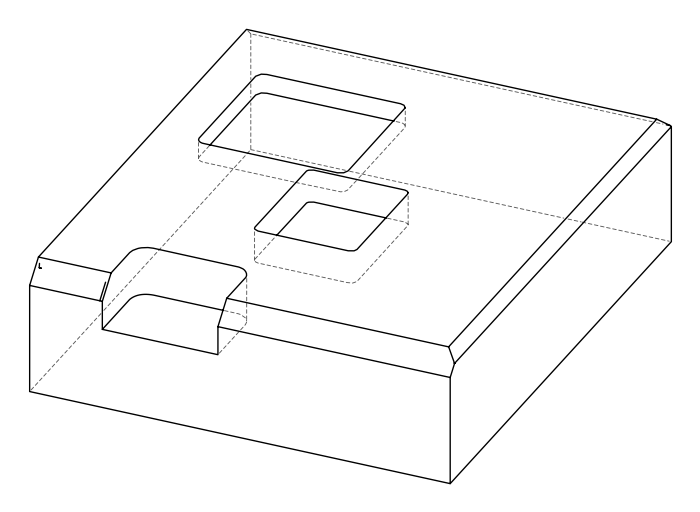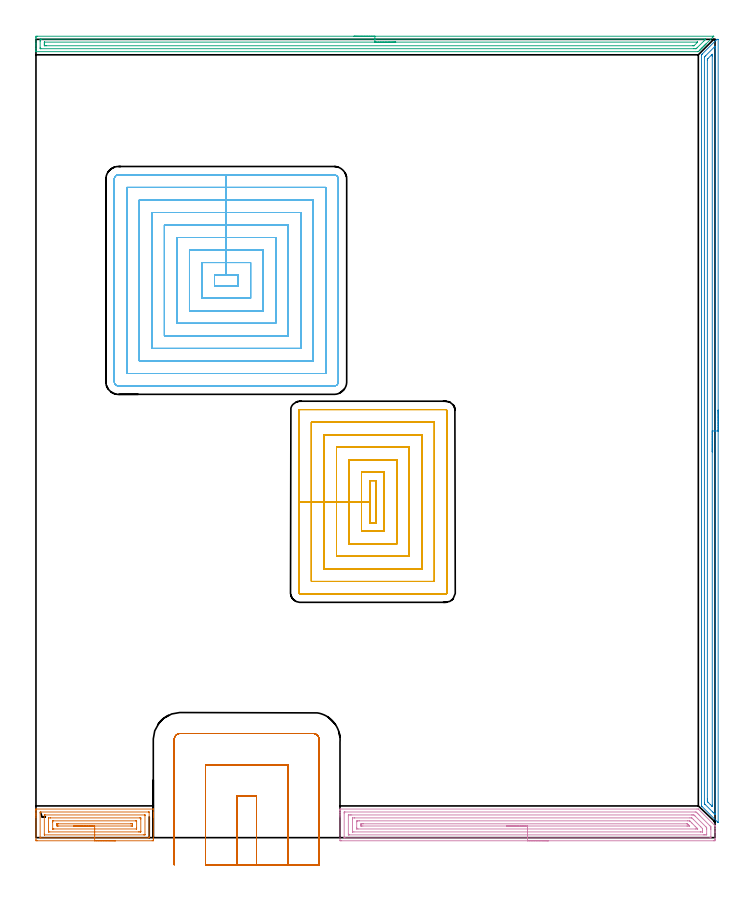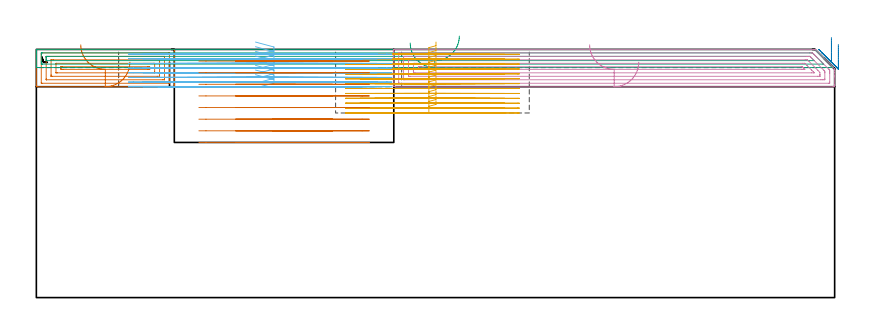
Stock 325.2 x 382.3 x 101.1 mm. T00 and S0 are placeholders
(PLAN: 7 operations, 2 tool changes, 105.8 min)
(1 AREA_MILL | FG_CHAMFER_SURFACE | UGT0205_001 | 2.94 min | 7332 mm3)
(2 AREA_MILL_1 | FG_CHAMFER_SURFACE_1 | UGT0205_001 | 9.06 min | 12147 mm3)
(3 AREA_MILL_2 | FG_CHAMFER_SURFACE_2 | UGT0205_001 | 7.91 min | 8764 mm3)
(4 AREA_MILL_3 | FG_CHAMFER_SURFACE_3 | UGT0205_001 | 8.75 min | 21253 mm3)
(5 MILL_RECTANGULAR_POCKET | POCKET_RECTANGULAR_STRAIGHT | NXT0201_009 | Follow Part, ap 2, ae 75% | 34.09 min | 196364 mm3)
(6 MILL_RECTANGULAR_POCKET_1 | POCKET_RECTANGULAR_STRAIGHT_1 | NXT0201_009 | Follow Part, ap 2, ae 75% | 33.75 min | 190734 mm3)
(7 MILL_SLOT | SLOT_PARTIAL_RECTANGULAR | UGT0201_094 | Follow Part, ap 5, ae 75% | 9.29 min | 198596 mm3)
(TOOL UGT0205_001 | Chamfer Mill 20 x 3 x 45 deg. | D20 FL50 Z2)
(TOOL NXT0201_009 | ENDMILL 8mm [2P460-0800-NA 1630] | D8 FL26 Z6)
(TOOL UGT0201_094 | End mill 20 mm | D20 FL38 Z4)
(OP 1 AREA_MILL)
G17 G21 G94 G90
T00 M6
G54
G17 G0 G90 X38.1 Y-1.5 S1061 M3
G43 Z111.1 H0
Z95.9
G94 G1 X38.062 Z95.028 F250.
X37.948 Z94.163
X37.759 Z93.312
X37.497 Z92.48
X37.163 Z91.674
X36.76 Z90.9
X36.292 Z90.164
X35.76 Z89.472
X35.171 Z88.829
X34.528 Z88.239
X33.836 Z87.708
X33.1 Z87.24
X32.326 Z86.837
X31.52 Z86.503
X30.688 Z86.241
X29.837 Z86.052
X28.972 Z85.938
X28.1 Z85.9
X0.552
X0.044 Y-1.494 Z85.903
X0.008 Y-1.491 Z85.905
X0. Y-0.987 Z86.41
Y9.643 Z97.037
Y10.314 Z97.712
Y10.529 Z97.926
Y11.2 Z98.597
Y11.415 Z98.811
Y11.845 Z99.244
Y12.757 Z100.156
Y13.187 Z100.585
Y13.452 Z100.85
X0.007 Y13.684 Z101.076
X0.009 Y13.697 Z101.089
X0.108 Y13.7 Z101.1
X56.092
X56.191 Y13.697 Z101.089
X56.193 Y13.684 Z101.076
X56.2 Y13.451 Z100.849
Y11.845 Z99.244
Y11.415 Z98.811
Y11.2 Z98.597
Y10.529 Z97.926
Y10.314 Z97.712
Y9.643 Z97.037
Y-0.437 Z86.96
X56.197 Y-0.987 Z86.41
X56.192 Y-1.491 Z85.905
X56.156 Y-1.494 Z85.903
X55.648 Y-1.5 Z85.9
X28.1
Y-0.086 Z87.314
X2.314
X2.112 Y-0.081 Z87.319
X2.019 Y-0.079 Z87.321
X2.01 Y-0.028 Z87.372
X2.006 Y0.033 Z87.433
X2.001 Y0.226 Z87.626
Y11.742 Z99.142
X2.007 Y12.072 Z99.472
X2.012 Y12.279 Z99.679
X2.345 Y12.286 Z99.686
X53.886
X54.088 Y12.281 Z99.681
X54.181 Y12.279 Z99.679
X54.19 Y12.228 Z99.628
X54.194 Y12.167 Z99.567
X54.199 Y11.974 Z99.374
Y0.458 Z87.858
X54.193 Y0.128 Z87.528
X54.188 Y-0.079 Z87.321
X53.855 Y-0.086 Z87.314
X28.1
Y1.328 Z88.728
X4.107 Y1.329 Z88.729
X4.058 Y1.33 Z88.73
X4.029 Y1.332 Z88.732
X4.018 Y1.334 Z88.734
X4.01 Y1.353 Z88.753
X4.003 Y1.564 Z88.964
X4.001 Y1.671 Z89.071
X4. Y10.635 Z98.035
X4.002 Y10.742 Z98.142
X4.006 Y10.813 Z98.213
X4.01 Y10.864 Z98.264
X4.023 Y10.865 Z98.265
X4.107 Y10.868 Z98.268
X4.653 Y10.871 Z98.271
X52.093
X52.142 Y10.87 Z98.27
X52.171 Y10.868 Z98.268
X52.182 Y10.866 Z98.266
X52.19 Y10.847 Z98.247
X52.197 Y10.636 Z98.036
X52.199 Y10.529 Z97.929
X52.2 Y1.565 Z88.965
X52.198 Y1.458 Z88.858
X52.194 Y1.387 Z88.787
X52.19 Y1.336 Z88.736
X52.177 Y1.335 Z88.735
X52.093 Y1.332 Z88.732
X51.548 Y1.329 Z88.729
X28.1 Y1.328 Z88.728
Y2.743 Z90.143
X6.585
X6.044 Y2.748 Z90.148
X6.018 Y2.749 Z90.149
X6.01 Y2.773 Z90.173
X6.006 Y2.851 Z90.251
X6.002 Y3.009 Z90.409
X6. Y3.327 Z90.727
X6.001 Y9.143 Z96.543
X6.003 Y9.335 Z96.735
X6.008 Y9.431 Z96.831
X6.01 Y9.449 Z96.849
X6.026 Y9.452 Z96.852
X6.073 Y9.455 Z96.855
X6.773 Y9.457 Z96.857
X6.959
X49.615 Y9.456 Z96.856
X50.156 Y9.452 Z96.852
X50.182 Y9.451 Z96.851
X50.19 Y9.427 Z96.827
X50.194 Y9.349 Z96.749
X50.198 Y9.19 Z96.59
X50.2 Y8.873 Z96.273
X50.199 Y3.057 Z90.457
X50.197 Y2.865 Z90.265
X50.192 Y2.769 Z90.169
X50.19 Y2.75 Z90.15
X50.175 Y2.748 Z90.148
X50.127 Y2.745 Z90.145
X49.427 Y2.743 Z90.143
X49.241
X28.1
Y4.157 Z91.557
X8.55
X8.378 Y4.158 Z91.558
X8.035 Y4.164 Z91.564
X8.009 Y4.167 Z91.567
X8.005 Y4.175 Z91.575
X8.001 Y4.202 Z91.602
X8. Y7.534 Z94.934
X8.002 Y7.872 Z95.272
X8.006 Y8.008 Z95.408
X8.01 Y8.036 Z95.436
X8.092 Y8.04 Z95.44
X8.206 Y8.042 Z95.442
X47.65 Y8.043 Z95.443
X47.822 Y8.042 Z95.442
X48.165 Y8.036 Z95.436
X48.191 Y8.033 Z95.433
X48.195 Y8.024 Z95.424
X48.199 Y7.998 Z95.398
X48.2 Y7.95 Z95.35
Y4.666 Z92.066
X48.198 Y4.328 Z91.728
X48.194 Y4.192 Z91.592
X48.191 Y4.164 Z91.564
X48.109 Y4.16 Z91.56
X47.994 Y4.158 Z91.558
X28.1 Y4.157 Z91.557
Y5.571 Z92.971
X10.858
X10.327 Y5.573 Z92.973
X10.151 Y5.575 Z92.975
X10.019 Y5.578 Z92.978
X10.01 Y5.774 Z93.174
X10.004 Y6.1 Z93.5
X10.001 Y6.425 Z93.825
X10.005 Y6.535 Z93.935
X10.01 Y6.616 Z94.016
X10.063 Y6.622 Z94.022
X10.327 Y6.626 Z94.026
X10.686 Y6.628 Z94.028
X45.342 Y6.629 Z94.029
X45.873 Y6.627 Z94.027
X46.05 Y6.625 Z94.025
X46.181 Y6.622 Z94.022
X46.19 Y6.426 Z93.826
X46.196 Y6.1 Z93.5
X46.199 Y5.775 Z93.175
X46.195 Y5.665 Z93.065
X46.19 Y5.584 Z92.984
X46.137 Y5.578 Z92.978
X45.873 Y5.574 Z92.974
X45.514 Y5.572 Z92.972
X28.1 Y5.571 Z92.971
X27.228 Z93.009
X26.364 Z93.123
X25.512 Z93.312
X24.68 Z93.574
X23.874 Z93.908
X23.1 Z94.311
X22.364 Z94.78
X21.672 Z95.311
X21.029 Z95.9
X20.44 Z96.543
X19.909 Z97.235
X19.44 Z97.971
X19.037 Z98.745
X18.703 Z99.551
X18.441 Z100.383
X18.252 Z101.235
X18.138 Z102.099
X18.1 Z102.971
G0 Z111.1
M5
M2
(OP 2 AREA_MILL_1)
G17 G21 G94 G90
T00 M6
G54
G17 G0 G90 X326.7 Y204.75 S1061 M3
G43 Z111.1 H0
Z103.1
G94 G1 Y204.712 Z102.228 F250.
Y204.598 Z101.363
Y204.409 Z100.512
Y204.147 Z99.68
Y203.813 Z98.874
Y203.41 Z98.1
Y202.942 Z97.364
Y202.41 Z96.672
Y201.821 Z96.029
Y201.178 Z95.44
Y200.486 Z94.908
Y199.75 Z94.44
Y198.976 Z94.037
Y198.17 Z93.703
Y197.338 Z93.441
Y196.486 Z93.252
Y195.622 Z93.138
Y194.75 Z93.1
Y7.371
X326.697 Y7.214 Z93.102
X326.672 Y7.236 Z93.127
X326.515 Y7.385 Z93.284
X318.912 Y14.987 Z100.886
X318.715 Y15.189 Z101.079
X318.704 Y15.204 Z101.089
X318.7 Y15.434 Z101.1
Y374.513
X318.698 Y374.894 Z101.082
X318.849 Y375.052 Z100.945
X319.079 Y375.28 Z100.718
X319.169 Y375.369 Z100.631
X325.467 Y381.668 Z94.33
X325.856 Y382.056 Z93.944
X326.068 Y382.264 Z93.731
X326.108 Y382.297 Z93.689
X326.336 Y382.3 Z93.462
X326.691 Y382.299 Z93.105
X326.7 Y382.185 Z93.1
Y194.75
X325.286 Z94.514
X325.285 Y11.473 Z94.515
Y11.409
X325.279 Y11.098 Z94.521
X325.178 Y11.183 Z94.622
X324.944 Y11.409 Z94.856
X324.465 Y11.885 Z95.335
X324.046 Y12.304 Z95.754
X320.469 Y15.881 Z99.331
X320.312 Y16.043 Z99.488
X320.187 Y16.174 Z99.613
X320.121 Y16.25 Z99.679
X320.114 Y16.775 Z99.686
X320.115 Y373.555 Z99.685
X320.116 Y373.619 Z99.684
X320.121 Y373.825 Z99.679
X320.131 Y373.87 Z99.669
X320.165 Y373.908 Z99.635
X320.228 Y373.975 Z99.572
X320.406 Y374.155 Z99.394
X320.763 Y374.513 Z99.037
X324.848 Y378.597 Z94.952
X325.239 Y378.985 Z94.561
X325.249 Y378.988 Z94.551
X325.279 Y378.985 Z94.521
X325.286 Y378.091 Z94.514
Y194.75
X323.872 Z95.928
X323.871 Y15.589 Z95.929
X323.866 Y14.987 Z95.934
X323.865 Y14.95 Z95.935
X323.863 Y14.948 Z95.937
X323.817 Y14.987 Z95.983
X323.583 Y15.218 Z96.217
X322.918 Y15.881 Z96.882
X322.024 Y16.775 Z97.776
X321.817 Y16.984 Z97.983
X321.65 Y17.157 Z98.15
X321.566 Y17.245 Z98.234
X321.535 Y17.297 Z98.265
X321.534 Y17.377 Z98.266
X321.53 Y17.67 Z98.27
X321.529 Y17.962 Z98.271
X321.528 Y18.564 Z98.272
X321.529 Y372.122 Z98.271
X321.533 Y372.725 Z98.267
X321.535 Y372.796 Z98.265
X321.539 Y372.828 Z98.261
X321.559 Y372.852 Z98.241
X321.624 Y372.921 Z98.176
X321.817 Y373.118 Z97.983
X323.399 Y374.699 Z96.401
X323.583 Y374.88 Z96.217
X323.849 Y375.138 Z95.951
X323.867 Y375.141 Z95.933
X323.868 Y375.134 Z95.932
X323.87 Y375.117 Z95.93
X323.871 Y374.513 Z95.929
X323.872 Y374.221 Z95.928
Y194.75
Y193.878 Z95.966
Y193.014 Z96.08
Y192.162 Z96.269
Y191.33 Z96.531
Y190.524 Z96.865
Y189.75 Z97.268
Y189.014 Z97.737
Y188.322 Z98.268
Y187.679 Z98.857
Y187.09 Z99.501
Y186.558 Z100.193
Y186.09 Z100.928
Y185.687 Z101.702
Y185.353 Z102.508
Y185.091 Z103.34
Y184.902 Z104.192
Y184.788 Z105.057
Y184.75 Z105.928
G0 Z111.1
M5
M2
(OP 3 AREA_MILL_2)
G17 G21 G94 G90
T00 M6
G54
G17 G0 G90 X152.3 Y383.8 S1061 M3
G43 Z111.1 H0
Z103.7
G94 G1 X152.338 Z102.828 F250.
X152.452 Z101.964
X152.641 Z101.112
X152.903 Z100.28
X153.237 Z99.474
X153.64 Z98.7
X154.108 Z97.964
X154.64 Z97.272
X155.229 Z96.629
X155.872 Z96.04
X156.564 Z95.509
X157.3 Z95.04
X158.074 Z94.637
X158.88 Z94.303
X159.712 Z94.041
X160.563 Z93.852
X161.428 Z93.738
X162.3 Z93.7
X324.372
X324.578 Y383.794 Z93.703
X324.582 Y383.793 Z93.704
X324.578 Y383.777 Z93.72
X324.121 Y383.321 Z94.178
X324.019 Y383.218 Z94.28
X323.983 Y383.182 Z94.317
X321.05 Y380.248 Z97.249
X321.005 Y380.205 Z97.294
X320.796 Y379.996 Z97.503
X320.753 Y379.951 Z97.546
X320.708 Y379.907 Z97.592
X320.5 Y379.7 Z97.799
X320.456 Y379.655 Z97.843
X320.41 Y379.609 Z97.89
X320.204 Y379.404 Z98.095
X320.159 Y379.358 Z98.139
X320.112 Y379.311 Z98.187
X319.908 Y379.107 Z98.392
X319.862 Y379.061 Z98.436
X319.814 Y379.014 Z98.485
X319.612 Y378.811 Z98.688
X319.565 Y378.764 Z98.733
X319.517 Y378.716 Z98.783
X319.316 Y378.515 Z98.984
X319.268 Y378.467 Z99.03
X319.219 Y378.418 Z99.081
X319.02 Y378.219 Z99.28
X318.971 Y378.17 Z99.327
X318.921 Y378.12 Z99.379
X318.724 Y377.923 Z99.576
X318.674 Y377.873 Z99.624
X318.623 Y377.823 Z99.676
X318.427 Y377.627 Z99.872
X318.378 Y377.576 Z99.921
X318.325 Y377.525 Z99.974
X318.131 Y377.331 Z100.168
X318.081 Y377.279 Z100.218
X318.028 Y377.227 Z100.272
X317.835 Y377.035 Z100.464
X317.784 Y376.982 Z100.515
X317.73 Y376.929 Z100.569
X317.614 Y376.813 Z100.686
X317.327 Y376.526 Z100.971
X317.203 Y376.405 Z101.091
X316.837 Y376.4 Z101.1
X0.17
X0.01 Y376.403 Z101.088
X0. Y376.452 Z101.039
Y376.844 Z100.655
Y377.193 Z100.306
Y377.873 Z99.622
Y379.104 Z98.393
Y379.655 Z97.84
Y380.27 Z97.225
Y382.942 Z94.555
X0.002 Y383.218 Z94.279
X0.008 Y383.791 Z93.706
X0.04 Y383.794 Z93.704
X0.617 Y383.8 Z93.7
X162.3
Y382.386 Z95.114
X320.469 Y382.385 Z95.115
X320.587 Y382.384 Z95.116
X320.665 Y382.382 Z95.118
X320.715 Y382.379 Z95.121
X320.713 Y382.374 Z95.126
X320.672 Y382.327 Z95.173
X320.543 Y382.194 Z95.306
X320.41 Y382.059 Z95.441
X319.787 Y381.436 Z96.064
X316.837 Y378.486 Z99.014
X316.528 Y378.18 Z99.32
X316.215 Y377.873 Z99.627
X316.162 Y377.824 Z99.676
X316.061 Y377.818 Z99.682
X316.001 Y377.815 Z99.685
X315.943
X315.109 Y377.814 Z99.686
X2.345 Y377.815 Z99.685
X2.227 Y377.817 Z99.683
X2.01 Y377.823 Z99.677
X2.008 Y377.873 Z99.627
X2.002 Y378.274 Z99.226
X2. Y381.436 Z96.064
X2.001 Y381.837 Z95.663
X2.008 Y382.327 Z95.173
X2.01 Y382.371 Z95.129
X2.168 Y382.379 Z95.121
X2.286 Y382.384 Z95.116
X2.345 Y382.385 Z95.115
X2.404 Y382.386 Z95.114
X162.3
Y380.972 Z96.529
X316.587 Y380.971
X316.837 Y380.969 Z96.531
X316.849 Y380.967 Z96.533
X316.853 Y380.964 Z96.536
X316.852 Y380.956 Z96.544
X316.848 Y380.948 Z96.552
X315.303 Y379.403 Z98.097
X315.217 Y379.319 Z98.181
X315.146 Y379.254 Z98.246
X315.125 Y379.236 Z98.264
X315.102 Y379.233 Z98.267
X315.05 Y379.231 Z98.269
X314.584 Y379.229 Z98.271
X5.083
X4.616 Y379.23 Z98.27
X4.19 Y379.233 Z98.267
X4.049 Y379.235 Z98.265
X4.01 Y379.243 Z98.257
X4.006 Y379.339 Z98.161
X4.002 Y379.465 Z98.035
X4.001 Y379.655 Z97.845
X4. Y379.844 Z97.656
X4.001 Y380.545 Z96.955
X4.002 Y380.733 Z96.767
X4.01 Y380.924 Z96.576
X4.013 Y380.965 Z96.535
X4.031 Y380.967 Z96.533
X4.083 Y380.969 Z96.531
X4.19 Y380.971 Z96.529
X162.3 Y380.972
X163.172 Z96.567
X164.036 Z96.68
X164.888 Z96.869
X165.72 Z97.132
X166.526 Z97.465
X167.3 Z97.868
X168.036 Z98.337
X168.728 Z98.868
X169.371 Z99.457
X169.96 Z100.101
X170.491 Z100.793
X170.96 Z101.529
X171.363 Z102.302
X171.697 Z103.108
X171.959 Z103.94
X172.148 Z104.792
X172.262 Z105.657
X172.3 Z106.529
G0 Z111.1
M5
M2
(OP 4 AREA_MILL_3)
G17 G21 G94 G90
T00 M6
G54
G17 G0 G90 X245.4 Y-1.5 S1061 M3
G43 Z111.1 H0
Z95.9
G94 G1 X245.362 Z95.028 F250.
X245.248 Z94.163
X245.059 Z93.312
X244.797 Z92.48
X244.463 Z91.674
X244.06 Z90.9
X243.592 Z90.164
X243.06 Z89.472
X242.471 Z88.829
X241.828 Z88.239
X241.136 Z87.708
X240.4 Z87.24
X239.626 Z86.837
X238.82 Z86.503
X237.988 Z86.241
X237.137 Z86.052
X236.272 Z85.938
X235.4 Z85.9
X146.199
X145.82 Y-1.496 Z85.902
X145.61 Y-1.492 Z85.906
X145.6 Y-1.278 Z86.119
Y9.934 Z97.329
Y10.529 Z97.923
Y11.111 Z98.508
Y11.415 Z98.811
Y11.997 Z99.393
Y12.301 Z99.696
Y12.91 Z100.309
Y13.187 Z100.586
Y13.348 Z100.747
X145.607 Y13.677 Z101.068
X145.61 Y13.697 Z101.088
X145.753 Y13.7 Z101.1
X316.573
X317.204 Y13.699 Z101.086
X317.262 Y13.638 Z101.036
X317.271 Y13.63 Z101.028
X325.195 Y5.705 Z93.103
X325.2 Y5.699 Z93.097
Y5.657 Z93.057
Y5.207 Z92.607
Y4.328 Z91.723
Y3.138 Z90.535
Y2.557 Z89.95
Y-0.696 Z86.7
X325.197 Y-0.987 Z86.41
X325.192 Y-1.491 Z85.905
X325.112 Y-1.494 Z85.903
X324.601 Y-1.5 Z85.9
X235.4
Y-0.086 Z87.314
X147.968
X147.762 Y-0.084 Z87.316
X147.66 Y-0.082 Z87.318
X147.616 Y-0.079 Z87.321
X147.61 Y-0.05 Z87.35
X147.605 Y0.044 Z87.444
X147.601 Y0.279 Z87.679
Y11.795 Z99.195
X147.607 Y12.176 Z99.576
X147.61 Y12.278 Z99.678
X147.655 Y12.281 Z99.681
X147.764 Y12.284 Z99.684
X147.983 Y12.286 Z99.686
X315.696
X316.129 Y12.279 Z99.679
X316.573 Y11.866 Z99.266
X317.033 Y11.415 Z98.815
X317.465 Y10.986 Z98.386
X317.921 Y10.529 Z97.929
X322.817 Y5.633 Z93.033
X323.026 Y5.422 Z92.822
X323.127 Y5.316 Z92.716
X323.175 Y5.264 Z92.664
X323.19 Y5.214 Z92.614
X323.198 Y4.836 Z92.236
X323.199 Y4.328 Z91.728
X323.2 Y3.948 Z91.348
X323.199 Y0.405 Z87.805
X323.193 Y0.024 Z87.424
X323.19 Y-0.079 Z87.321
X323.145 Y-0.081 Z87.319
X323.036 Y-0.084 Z87.316
X322.817 Y-0.086 Z87.314
X235.4
Y1.328 Z88.728
X150.112 Y1.329 Z88.729
X149.767 Y1.33 Z88.73
X149.653 Y1.333 Z88.733
X149.62 Y1.335 Z88.735
X149.61 Y1.394 Z88.794
X149.605 Y1.505 Z88.905
X149.601 Y1.671 Z89.071
Y10.529 Z97.929
X149.602 Y10.693 Z98.093
X149.61 Y10.855 Z98.255
X149.767 Y10.864 Z98.264
X150.317 Y10.87 Z98.27
X150.659 Y10.871 Z98.271
X151.207 Y10.872 Z98.272
X313.897 Y10.871 Z98.271
X314.445 Y10.87 Z98.27
X314.789 Y10.867 Z98.267
X315.126 Y10.863 Z98.263
X315.468 Y10.529 Z97.929
X315.681 Y10.32 Z97.72
X320.786 Y5.214 Z92.614
X321.033 Y4.965 Z92.365
X321.184 Y4.805 Z92.205
X321.194 Y4.494 Z91.894
X321.198 Y4.328 Z91.728
X321.2 Y4.162 Z91.562
X321.199 Y1.671 Z89.071
X321.198 Y1.507 Z88.907
X321.19 Y1.345 Z88.745
X321.033 Y1.335 Z88.735
X320.484 Y1.33 Z88.73
X320.141 Y1.329 Z88.729
X319.593 Y1.328 Z88.728
X235.4
Y2.743 Z90.143
X152.256
X151.688 Y2.746 Z90.146
X151.624 Y2.748 Z90.148
X151.61 Y2.75 Z90.15
X151.607 Y2.768 Z90.168
X151.603 Y2.816 Z90.216
X151.601 Y3.008 Z90.408
X151.6 Y8.758 Z96.158
X151.602 Y9.176 Z96.576
X151.607 Y9.385 Z96.785
X151.61 Y9.436 Z96.836
X151.616 Y9.451 Z96.851
X151.639 Y9.452 Z96.852
X151.741 Y9.455 Z96.855
X152.443 Y9.457 Z96.857
X152.631
X313.193
X313.897 Y9.452 Z96.852
X314.091 Y9.45 Z96.85
X314.789 Y8.763 Z96.163
X318.357 Y5.194 Z92.594
X319.19 Y4.328 Z91.728
X319.2 Y3.491 Z90.891
Y3.442 Z90.842
X319.198 Y3.024 Z90.424
X319.193 Y2.815 Z90.215
X319.19 Y2.763 Z90.163
X319.184 Y2.749 Z90.149
X319.161 Y2.748 Z90.148
X319.059 Y2.745 Z90.145
X318.357 Y2.743 Z90.143
X318.169
X235.4
Y4.157 Z91.557
X154.227
X153.618 Y4.164 Z91.564
X153.61 Y4.186 Z91.586
X153.606 Y4.239 Z91.639
X153.603 Y4.328 Z91.728
X153.6 Y4.951 Z92.351
X153.601 Y7.607 Z95.007
X153.606 Y7.872 Z95.272
X153.61 Y8.021 Z95.421
X153.883 Y8.036 Z95.436
X154.057 Y8.041 Z95.441
X154.227 Y8.042 Z95.442
X154.947 Y8.043 Z95.443
X312.113
X312.836 Y8.04 Z95.44
X313.005 Y8.036 Z95.436
X313.056 Y8.033 Z95.433
X313.112 Y7.981 Z95.381
X313.226 Y7.872 Z95.272
X313.897 Y7.205 Z94.605
X314.116 Y6.986 Z94.386
X315.681 Y5.421 Z92.821
X315.887 Y5.214 Z92.614
X316.573 Y4.525 Z91.925
X316.761 Y4.328 Z91.728
X316.901 Y4.163 Z91.563
X316.742 Y4.16 Z91.56
X316.573 Y4.158 Z91.558
X315.853 Y4.157 Z91.557
X235.4
Y5.571 Z92.971
X156.543 Y5.572 Z92.972
X156.011 Y5.574 Z92.974
X155.645 Y5.578 Z92.978
X155.61 Y5.583 Z92.983
X155.604 Y5.618 Z93.018
X155.605 Y6.1 Z93.5
X155.609 Y6.499 Z93.899
X155.621 Y6.622 Z94.022
X155.745 Y6.624 Z94.024
X156.011 Y6.627 Z94.027
X156.371 Y6.629 Z94.029
X156.903
X311.581 Y6.628 Z94.028
X311.846 Y6.627 Z94.027
X311.979 Y6.624 Z94.024
X312.008 Y6.622 Z94.022
X312.042 Y6.598 Z93.998
X312.113 Y6.535 Z93.935
X312.551 Y6.1 Z93.5
X313.005 Y5.643 Z93.043
X313.057 Y5.584 Z92.984
X313.005 Y5.578 Z92.978
X312.642 Y5.574 Z92.974
X312.113 Y5.572 Z92.972
X311.753 Y5.571 Z92.971
X235.4
X234.528 Z93.009
X233.664 Z93.123
X232.812 Z93.312
X231.98 Z93.574
X231.174 Z93.908
X230.4 Z94.311
X229.664 Z94.779
X228.972 Z95.311
X228.329 Z95.9
X227.74 Z96.543
X227.209 Z97.235
X226.74 Z97.971
X226.337 Z98.745
X226.003 Z99.551
X225.741 Z100.383
X225.552 Z101.235
X225.438 Z102.099
X225.4 Z102.971
G0 Z111.1
M5
M2
(OP 5 MILL_RECTANGULAR_POCKET)
G17 G21 G94 G90
T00 M6
G54
G17 G0 G90 X162.8 Y165.418 S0 M3
G43 Z111.1 H1
Z104.1
G94 G1 Y171. Z102.604 F250.
X159.9 Z101.827
Y160.85 Z99.108
Y150.7 F500.
X162.8
Y171.
X159.9
Y160.85
X155.9
Y146.7
X166.8
Y175.
X155.9
Y160.85
X149.9
Y140.7
X172.8
Y181.
X149.9
Y160.85
X143.9
Y134.7
X178.8
Y187.
X143.9
Y160.85
X137.9
Y128.7
X184.8
Y193.
X137.9
Y160.85
X131.9
Y122.7
X190.8
Y199.
X131.9
Y160.85
X125.9
Y117.3
G3 X126.5 Y116.7 R0.6
G1 X196.2
G3 X196.8 Y117.3 R0.6
G1 Y204.4
G3 X196.2 Y205. R0.6
G1 X126.5
G3 X125.9 Y204.4 R0.6
G1 Y160.85
Y159.85
G0 X162.8 Y165.418 Z102.108
G1 Y171. Z100.612 F250.
X159.9 Z99.835
Y160.85 Z97.115
Y150.7 F500.
X162.8
Y171.
X159.9
Y160.85
X155.9
Y146.7
X166.8
Y175.
X155.9
Y160.85
X149.9
Y140.7
X172.8
Y181.
X149.9
Y160.85
X143.9
Y134.7
X178.8
Y187.
X143.9
Y160.85
X137.9
Y128.7
X184.8
Y193.
X137.9
Y160.85
X131.9
Y122.7
X190.8
Y199.
X131.9
Y160.85
X125.9
Y117.3
G3 X126.5 Y116.7 R0.6
G1 X196.2
G3 X196.8 Y117.3 R0.6
G1 Y204.4
G3 X196.2 Y205. R0.6
G1 X126.5
G3 X125.9 Y204.4 R0.6
G1 Y160.85
Y159.85
G0 X162.8 Y165.418 Z100.115
G1 Y171. Z98.62 F250.
X159.9 Z97.843
Y160.85 Z95.123
Y150.7 F500.
X162.8
Y171.
X159.9
Y160.85
X155.9
Y146.7
X166.8
Y175.
X155.9
Y160.85
X149.9
Y140.7
X172.8
Y181.
X149.9
Y160.85
X143.9
Y134.7
X178.8
Y187.
X143.9
Y160.85
X137.9
Y128.7
X184.8
Y193.
X137.9
Y160.85
X131.9
Y122.7
X190.8
Y199.
X131.9
Y160.85
X125.9
Y117.3
G3 X126.5 Y116.7 R0.6
G1 X196.2
G3 X196.8 Y117.3 R0.6
G1 Y204.4
G3 X196.2 Y205. R0.6
G1 X126.5
G3 X125.9 Y204.4 R0.6
G1 Y160.85
Y159.85
G0 X162.8 Y165.418 Z98.123
G1 Y171. Z96.627 F250.
X159.9 Z95.85
Y160.85 Z93.131
Y150.7 F500.
X162.8
Y171.
X159.9
Y160.85
X155.9
Y146.7
X166.8
Y175.
X155.9
Y160.85
X149.9
Y140.7
X172.8
Y181.
X149.9
Y160.85
X143.9
Y134.7
X178.8
Y187.
X143.9
Y160.85
X137.9
Y128.7
X184.8
Y193.
X137.9
Y160.85
X131.9
Y122.7
X190.8
Y199.
X131.9
Y160.85
X125.9
Y117.3
G3 X126.5 Y116.7 R0.6
G1 X196.2
G3 X196.8 Y117.3 R0.6
G1 Y204.4
G3 X196.2 Y205. R0.6
G1 X126.5
G3 X125.9 Y204.4 R0.6
G1 Y160.85
Y159.85
G0 X162.8 Y165.418 Z96.131
G1 Y171. Z94.635 F250.
X159.9 Z93.858
Y160.85 Z91.138
Y150.7 F500.
X162.8
Y171.
X159.9
Y160.85
X155.9
Y146.7
X166.8
Y175.
X155.9
Y160.85
X149.9
Y140.7
X172.8
Y181.
X149.9
Y160.85
X143.9
Y134.7
X178.8
Y187.
X143.9
Y160.85
X137.9
Y128.7
X184.8
Y193.
X137.9
Y160.85
X131.9
Y122.7
X190.8
Y199.
X131.9
Y160.85
X125.9
Y117.3
G3 X126.5 Y116.7 R0.6
G1 X196.2
G3 X196.8 Y117.3 R0.6
G1 Y204.4
G3 X196.2 Y205. R0.6
G1 X126.5
G3 X125.9 Y204.4 R0.6
G1 Y160.85
Y159.85
G0 X162.8 Y165.418 Z94.138
G1 Y171. Z92.643 F250.
X159.9 Z91.866
Y160.85 Z89.146
Y150.7 F500.
X162.8
Y171.
X159.9
Y160.85
X155.9
Y146.7
X166.8
Y175.
X155.9
Y160.85
X149.9
Y140.7
X172.8
Y181.
X149.9
Y160.85
X143.9
Y134.7
X178.8
Y187.
X143.9
Y160.85
X137.9
Y128.7
X184.8
Y193.
X137.9
Y160.85
X131.9
Y122.7
X190.8
Y199.
X131.9
Y160.85
X125.9
Y117.3
G3 X126.5 Y116.7 R0.6
G1 X196.2
G3 X196.8 Y117.3 R0.6
G1 Y204.4
G3 X196.2 Y205. R0.6
G1 X126.5
G3 X125.9 Y204.4 R0.6
G1 Y160.85
Y159.85
G0 X162.8 Y165.418 Z92.146
G1 Y171. Z90.651 F250.
X159.9 Z89.873
Y160.85 Z87.154
Y150.7 F500.
X162.8
Y171.
X159.9
Y160.85
X155.9
Y146.7
X166.8
Y175.
X155.9
Y160.85
X149.9
Y140.7
X172.8
Y181.
X149.9
Y160.85
X143.9
Y134.7
X178.8
Y187.
X143.9
Y160.85
X137.9
Y128.7
X184.8
Y193.
X137.9
Y160.85
X131.9
Y122.7
X190.8
Y199.
X131.9
Y160.85
X125.9
Y117.3
G3 X126.5 Y116.7 R0.6
G1 X196.2
G3 X196.8 Y117.3 R0.6
G1 Y204.4
G3 X196.2 Y205. R0.6
G1 X126.5
G3 X125.9 Y204.4 R0.6
G1 Y160.85
Y159.85
G0 X162.8 Y165.418 Z90.154
G1 Y171. Z88.658 F250.
X159.9 Z87.881
Y160.85 Z85.162
Y150.7 F500.
X162.8
Y171.
X159.9
Y160.85
X155.9
Y146.7
X166.8
Y175.
X155.9
Y160.85
X149.9
Y140.7
X172.8
Y181.
X149.9
Y160.85
X143.9
Y134.7
X178.8
Y187.
X143.9
Y160.85
X137.9
Y128.7
X184.8
Y193.
X137.9
Y160.85
X131.9
Y122.7
X190.8
Y199.
X131.9
Y160.85
X125.9
Y117.3
G3 X126.5 Y116.7 R0.6
G1 X196.2
G3 X196.8 Y117.3 R0.6
G1 Y204.4
G3 X196.2 Y205. R0.6
G1 X126.5
G3 X125.9 Y204.4 R0.6
G1 Y160.85
Y159.85
G0 X162.8 Y165.418 Z88.162
G1 Y171. Z86.666 F250.
X159.9 Z85.889
Y160.85 Z83.169
Y150.7 F500.
X162.8
Y171.
X159.9
Y160.85
X155.9
Y146.7
X166.8
Y175.
X155.9
Y160.85
X149.9
Y140.7
X172.8
Y181.
X149.9
Y160.85
X143.9
Y134.7
X178.8
Y187.
X143.9
Y160.85
X137.9
Y128.7
X184.8
Y193.
X137.9
Y160.85
X131.9
Y122.7
X190.8
Y199.
X131.9
Y160.85
X125.9
Y117.3
G3 X126.5 Y116.7 R0.6
G1 X196.2
G3 X196.8 Y117.3 R0.6
G1 Y204.4
G3 X196.2 Y205. R0.6
G1 X126.5
G3 X125.9 Y204.4 R0.6
G1 Y160.85
Y159.85
G0 X162.8 Y165.418 Z86.169
G1 Y171. Z84.674 F250.
X159.9 Z83.897
Y160.85 Z81.177
Y150.7 F500.
X162.8
Y171.
X159.9
Y160.85
X155.9
Y146.7
X166.8
Y175.
X155.9
Y160.85
X149.9
Y140.7
X172.8
Y181.
X149.9
Y160.85
X143.9
Y134.7
X178.8
Y187.
X143.9
Y160.85
X137.9
Y128.7
X184.8
Y193.
X137.9
Y160.85
X131.9
Y122.7
X190.8
Y199.
X131.9
Y160.85
X125.9
Y117.3
G3 X126.5 Y116.7 R0.6
G1 X196.2
G3 X196.8 Y117.3 R0.6
G1 Y204.4
G3 X196.2 Y205. R0.6
G1 X126.5
G3 X125.9 Y204.4 R0.6
G1 Y160.85
Y159.85
G0 X162.8 Y165.418 Z84.177
G1 Y171. Z82.681 F250.
X159.9 Z81.904
Y160.85 Z79.185
Y150.7 F500.
X162.8
Y171.
X159.9
Y160.85
X155.9
Y146.7
X166.8
Y175.
X155.9
Y160.85
X149.9
Y140.7
X172.8
Y181.
X149.9
Y160.85
X143.9
Y134.7
X178.8
Y187.
X143.9
Y160.85
X137.9
Y128.7
X184.8
Y193.
X137.9
Y160.85
X131.9
Y122.7
X190.8
Y199.
X131.9
Y160.85
X125.9
Y117.3
G3 X126.5 Y116.7 R0.6
G1 X196.2
G3 X196.8 Y117.3 R0.6
G1 Y204.4
G3 X196.2 Y205. R0.6
G1 X126.5
G3 X125.9 Y204.4 R0.6
G1 Y160.85
Y159.85
G0 X162.8 Y165.418 Z82.185
G1 Y171. Z80.689 F250.
X159.9 Z79.912
Y160.85 Z77.192
Y150.7 F500.
X162.8
Y171.
X159.9
Y160.85
X155.9
Y146.7
X166.8
Y175.
X155.9
Y160.85
X149.9
Y140.7
X172.8
Y181.
X149.9
Y160.85
X143.9
Y134.7
X178.8
Y187.
X143.9
Y160.85
X137.9
Y128.7
X184.8
Y193.
X137.9
Y160.85
X131.9
Y122.7
X190.8
Y199.
X131.9
Y160.85
X125.9
Y117.3
G3 X126.5 Y116.7 R0.6
G1 X196.2
G3 X196.8 Y117.3 R0.6
G1 Y204.4
G3 X196.2 Y205. R0.6
G1 X126.5
G3 X125.9 Y204.4 R0.6
G1 Y160.85
Y159.85
G0 X162.8 Y165.418 Z80.192
G1 Y171. Z78.697 F250.
X159.9 Z77.92
Y160.85 Z75.2
Y150.7 F500.
X162.8
Y171.
X159.9
Y160.85
X155.9
Y146.7
X166.8
Y175.
X155.9
Y160.85
X149.9
Y140.7
X172.8
Y181.
X149.9
Y160.85
X143.9
Y134.7
X178.8
Y187.
X143.9
Y160.85
X137.9
Y128.7
X184.8
Y193.
X137.9
Y160.85
X131.9
Y122.7
X190.8
Y199.
X131.9
Y160.85
X125.9
Y117.3
G3 X126.5 Y116.7 R0.6
G1 X196.2
G3 X196.8 Y117.3 R0.6
G1 Y204.4
G3 X196.2 Y205. R0.6
G1 X126.5
G3 X125.9 Y204.4 R0.6
G1 Y160.85
Y159.85
G0 Z111.1
M5
M2
(OP 6 MILL_RECTANGULAR_POCKET_1)
G17 G21 G94 G90
T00 M6
G54
G17 G0 G90 X89.263 Y264.3 S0 M3
G43 Z111.1 H1
Z104.1
G94 G1 X96.8 Z102.08 F250.
Y269.4 Z100.714
X91.15 Z99.2
X85.5 F500.
Y264.3
X96.8
Y269.4
X91.15
Y275.4
X79.5
Y258.3
X102.8
Y275.4
X91.15
Y281.4
X73.5
Y252.3
X108.8
Y281.4
X91.15
Y287.4
X67.5
Y246.3
X114.8
Y287.4
X91.15
Y293.4
X61.5
Y240.3
X120.8
Y293.4
X91.15
Y299.4
X55.5
Y234.3
X126.8
Y299.4
X91.15
Y305.4
X49.5
Y228.3
X132.8
Y305.4
X91.15
Y311.4
X43.5
Y222.3
X138.8
Y311.4
X91.15
Y317.4
X39.5
G3 X37.5 Y315.4 R2.
G1 Y218.3
G3 X39.5 Y216.3 R2.
G1 X142.8
G3 X144.8 Y218.3 R2.
G1 Y315.4
G3 X142.8 Y317.4 R2.
G1 X91.15
X90.15
G0 X89.263 Y264.3 Z102.2
G1 X96.8 Z100.18 F250.
Y269.4 Z98.814
X91.15 Z97.3
X85.5 F500.
Y264.3
X96.8
Y269.4
X91.15
Y275.4
X79.5
Y258.3
X102.8
Y275.4
X91.15
Y281.4
X73.5
Y252.3
X108.8
Y281.4
X91.15
Y287.4
X67.5
Y246.3
X114.8
Y287.4
X91.15
Y293.4
X61.5
Y240.3
X120.8
Y293.4
X91.15
Y299.4
X55.5
Y234.3
X126.8
Y299.4
X91.15
Y305.4
X49.5
Y228.3
X132.8
Y305.4
X91.15
Y311.4
X43.5
Y222.3
X138.8
Y311.4
X91.15
Y317.4
X39.5
G3 X37.5 Y315.4 R2.
G1 Y218.3
G3 X39.5 Y216.3 R2.
G1 X142.8
G3 X144.8 Y218.3 R2.
G1 Y315.4
G3 X142.8 Y317.4 R2.
G1 X91.15
X90.15
G0 X89.263 Y264.3 Z100.3
G1 X96.8 Z98.28 F250.
Y269.4 Z96.914
X91.15 Z95.4
X85.5 F500.
Y264.3
X96.8
Y269.4
X91.15
Y275.4
X79.5
Y258.3
X102.8
Y275.4
X91.15
Y281.4
X73.5
Y252.3
X108.8
Y281.4
X91.15
Y287.4
X67.5
Y246.3
X114.8
Y287.4
X91.15
Y293.4
X61.5
Y240.3
X120.8
Y293.4
X91.15
Y299.4
X55.5
Y234.3
X126.8
Y299.4
X91.15
Y305.4
X49.5
Y228.3
X132.8
Y305.4
X91.15
Y311.4
X43.5
Y222.3
X138.8
Y311.4
X91.15
Y317.4
X39.5
G3 X37.5 Y315.4 R2.
G1 Y218.3
G3 X39.5 Y216.3 R2.
G1 X142.8
G3 X144.8 Y218.3 R2.
G1 Y315.4
G3 X142.8 Y317.4 R2.
G1 X91.15
X90.15
G0 X89.263 Y264.3 Z98.4
G1 X96.8 Z96.38 F250.
Y269.4 Z95.014
X91.15 Z93.5
X85.5 F500.
Y264.3
X96.8
Y269.4
X91.15
Y275.4
X79.5
Y258.3
X102.8
Y275.4
X91.15
Y281.4
X73.5
Y252.3
X108.8
Y281.4
X91.15
Y287.4
X67.5
Y246.3
X114.8
Y287.4
X91.15
Y293.4
X61.5
Y240.3
X120.8
Y293.4
X91.15
Y299.4
X55.5
Y234.3
X126.8
Y299.4
X91.15
Y305.4
X49.5
Y228.3
X132.8
Y305.4
X91.15
Y311.4
X43.5
Y222.3
X138.8
Y311.4
X91.15
Y317.4
X39.5
G3 X37.5 Y315.4 R2.
G1 Y218.3
G3 X39.5 Y216.3 R2.
G1 X142.8
G3 X144.8 Y218.3 R2.
G1 Y315.4
G3 X142.8 Y317.4 R2.
G1 X91.15
X90.15
G0 X89.263 Y264.3 Z96.5
G1 X96.8 Z94.48 F250.
Y269.4 Z93.114
X91.15 Z91.6
X85.5 F500.
Y264.3
X96.8
Y269.4
X91.15
Y275.4
X79.5
Y258.3
X102.8
Y275.4
X91.15
Y281.4
X73.5
Y252.3
X108.8
Y281.4
X91.15
Y287.4
X67.5
Y246.3
X114.8
Y287.4
X91.15
Y293.4
X61.5
Y240.3
X120.8
Y293.4
X91.15
Y299.4
X55.5
Y234.3
X126.8
Y299.4
X91.15
Y305.4
X49.5
Y228.3
X132.8
Y305.4
X91.15
Y311.4
X43.5
Y222.3
X138.8
Y311.4
X91.15
Y317.4
X39.5
G3 X37.5 Y315.4 R2.
G1 Y218.3
G3 X39.5 Y216.3 R2.
G1 X142.8
G3 X144.8 Y218.3 R2.
G1 Y315.4
G3 X142.8 Y317.4 R2.
G1 X91.15
X90.15
G0 X89.263 Y264.3 Z94.6
G1 X96.8 Z92.58 F250.
Y269.4 Z91.214
X91.15 Z89.7
X85.5 F500.
Y264.3
X96.8
Y269.4
X91.15
Y275.4
X79.5
Y258.3
X102.8
Y275.4
X91.15
Y281.4
X73.5
Y252.3
X108.8
Y281.4
X91.15
Y287.4
X67.5
Y246.3
X114.8
Y287.4
X91.15
Y293.4
X61.5
Y240.3
X120.8
Y293.4
X91.15
Y299.4
X55.5
Y234.3
X126.8
Y299.4
X91.15
Y305.4
X49.5
Y228.3
X132.8
Y305.4
X91.15
Y311.4
X43.5
Y222.3
X138.8
Y311.4
X91.15
Y317.4
X39.5
G3 X37.5 Y315.4 R2.
G1 Y218.3
G3 X39.5 Y216.3 R2.
G1 X142.8
G3 X144.8 Y218.3 R2.
G1 Y315.4
G3 X142.8 Y317.4 R2.
G1 X91.15
X90.15
G0 X89.263 Y264.3 Z92.7
G1 X96.8 Z90.68 F250.
Y269.4 Z89.314
X91.15 Z87.8
X85.5 F500.
Y264.3
X96.8
Y269.4
X91.15
Y275.4
X79.5
Y258.3
X102.8
Y275.4
X91.15
Y281.4
X73.5
Y252.3
X108.8
Y281.4
X91.15
Y287.4
X67.5
Y246.3
X114.8
Y287.4
X91.15
Y293.4
X61.5
Y240.3
X120.8
Y293.4
X91.15
Y299.4
X55.5
Y234.3
X126.8
Y299.4
X91.15
Y305.4
X49.5
Y228.3
X132.8
Y305.4
X91.15
Y311.4
X43.5
Y222.3
X138.8
Y311.4
X91.15
Y317.4
X39.5
G3 X37.5 Y315.4 R2.
G1 Y218.3
G3 X39.5 Y216.3 R2.
G1 X142.8
G3 X144.8 Y218.3 R2.
G1 Y315.4
G3 X142.8 Y317.4 R2.
G1 X91.15
X90.15
G0 X89.263 Y264.3 Z90.8
G1 X96.8 Z88.78 F250.
Y269.4 Z87.414
X91.15 Z85.9
X85.5 F500.
Y264.3
X96.8
Y269.4
X91.15
Y275.4
X79.5
Y258.3
X102.8
Y275.4
X91.15
Y281.4
X73.5
Y252.3
X108.8
Y281.4
X91.15
Y287.4
X67.5
Y246.3
X114.8
Y287.4
X91.15
Y293.4
X61.5
Y240.3
X120.8
Y293.4
X91.15
Y299.4
X55.5
Y234.3
X126.8
Y299.4
X91.15
Y305.4
X49.5
Y228.3
X132.8
Y305.4
X91.15
Y311.4
X43.5
Y222.3
X138.8
Y311.4
X91.15
Y317.4
X39.5
G3 X37.5 Y315.4 R2.
G1 Y218.3
G3 X39.5 Y216.3 R2.
G1 X142.8
G3 X144.8 Y218.3 R2.
G1 Y315.4
G3 X142.8 Y317.4 R2.
G1 X91.15
X90.15
G0 Z111.1
M5
M2
(OP 7 MILL_SLOT)
G17 G21 G94 G90
T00 M6
G54
G17 G0 G90 X105.6 Y-13. S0 M3
G43 Z111.1 H0
Z96.362
G94 G1 Y-10. F250.
Y19.9 F500.
X96.2
Y-10.
Y-13. F250.
X120.6
Y-10.
Y34.9 F500.
X81.2
Y-10.
Y-13. F250.
X135.6
Y-10.
Y47. F500.
G3 X132.7 Y49.9 R2.9
G1 X69.1
G3 X66.2 Y47. R2.9
G1 Y-10.
Y-13. F250.
G0 X105.6 Z91.625
G1 Y-10.
Y19.9 F500.
X96.2
Y-10.
Y-13. F250.
X120.6
Y-10.
Y34.9 F500.
X81.2
Y-10.
Y-13. F250.
X135.6
Y-10.
Y47. F500.
G3 X132.7 Y49.9 R2.9
G1 X69.1
G3 X66.2 Y47. R2.9
G1 Y-10.
Y-13. F250.
G0 X105.6 Z86.887
G1 Y-10.
Y19.9 F500.
X96.2
Y-10.
Y-13. F250.
X120.6
Y-10.
Y34.9 F500.
X81.2
Y-10.
Y-13. F250.
X135.6
Y-10.
Y47. F500.
G3 X132.7 Y49.9 R2.9
G1 X69.1
G3 X66.2 Y47. R2.9
G1 Y-10.
Y-13. F250.
G0 X105.6 Z82.15
G1 Y-10.
Y19.9 F500.
X96.2
Y-10.
Y-13. F250.
X120.6
Y-10.
Y34.9 F500.
X81.2
Y-10.
Y-13. F250.
X135.6
Y-10.
Y47. F500.
G3 X132.7 Y49.9 R2.9
G1 X69.1
G3 X66.2 Y47. R2.9
G1 Y-10.
Y-13. F250.
G0 X105.6 Z77.412
G1 Y-10.
Y19.9 F500.
X96.2
Y-10.
Y-13. F250.
X120.6
Y-10.
Y34.9 F500.
X81.2
Y-10.
Y-13. F250.
X135.6
Y-10.
Y47. F500.
G3 X132.7 Y49.9 R2.9
G1 X69.1
G3 X66.2 Y47. R2.9
G1 Y-10.
Y-13. F250.
G0 X105.6 Z72.675
G1 Y-10.
Y19.9 F500.
X96.2
Y-10.
Y-13. F250.
X120.6
Y-10.
Y34.9 F500.
X81.2
Y-10.
Y-13. F250.
X135.6
Y-10.
Y47. F500.
G3 X132.7 Y49.9 R2.9
G1 X69.1
G3 X66.2 Y47. R2.9
G1 Y-10.
Y-13. F250.
G0 X105.6 Z67.937
G1 Y-10.
Y19.9 F500.
X96.2
Y-10.
Y-13. F250.
X120.6
Y-10.
Y34.9 F500.
X81.2
Y-10.
Y-13. F250.
X135.6
Y-10.
Y47. F500.
G3 X132.7 Y49.9 R2.9
G1 X69.1
G3 X66.2 Y47. R2.9
G1 Y-10.
Y-13. F250.
G0 X105.6 Z63.2
G1 Y-10.
Y19.9 F500.
X96.2
Y-10.
Y-13. F250.
X120.6
Y-10.
Y34.9 F500.
X81.2
Y-10.
Y-13. F250.
X135.6
Y-10.
Y47. F500.
G3 X132.7 Y49.9 R2.9
G1 X69.1
G3 X66.2 Y47. R2.9
G1 Y-10.
Y-13. F250.
G0 Z111.1
M5
M2
